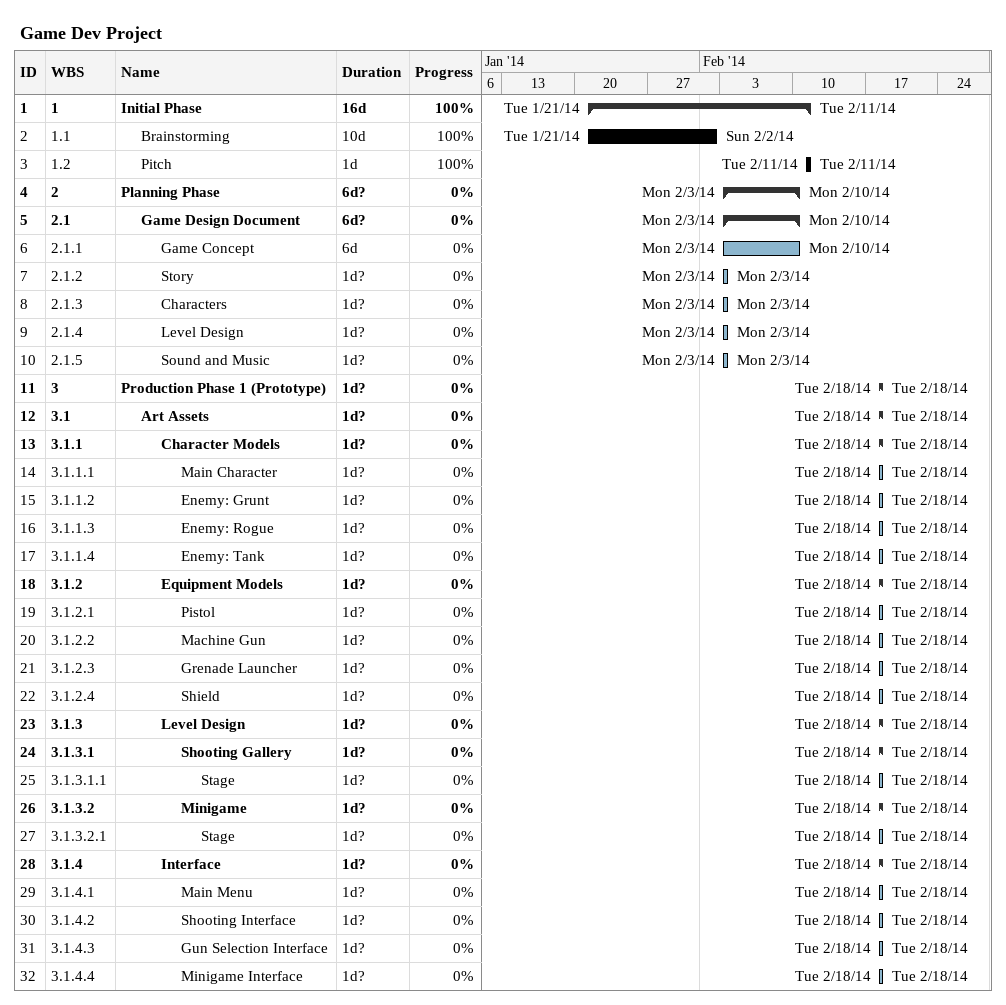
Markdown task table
Game Dev Project

| ID | WBS | Task | Duration | Start | Finish | % complete |
|---|---|---|---|---|---|---|
| 1 | 1 | **Initial Phase** | 16d | 2014-01-21 | 2014-02-11 | 100 |
| 2 | 1.1 | Brainstorming | 10d | 2014-01-21 | 2014-02-02 | 100 |
| 3 | 1.2 | Pitch | 1d | 2014-02-11 | 2014-02-11 | 100 |
| 4 | 2 | **Planning Phase** | 6d? | 2014-02-03 | 2014-02-10 | 0 |
| 5 | 2.1 | **Game Design Document** | 6d? | 2014-02-03 | 2014-02-10 | 0 |
| 6 | 2.1.1 | Game Concept | 6d | 2014-02-03 | 2014-02-10 | 0 |
| 7 | 2.1.2 | Story | 1d? | 2014-02-03 | 2014-02-03 | 0 |
| 8 | 2.1.3 | Characters | 1d? | 2014-02-03 | 2014-02-03 | 0 |
| 9 | 2.1.4 | Level Design | 1d? | 2014-02-03 | 2014-02-03 | 0 |
| 10 | 2.1.5 | Sound and Music | 1d? | 2014-02-03 | 2014-02-03 | 0 |
| 11 | 3 | **Production Phase 1 (Prototype)** | 1d? | 2014-02-18 | 2014-02-18 | 0 |
| 12 | 3.1 | **Art Assets** | 1d? | 2014-02-18 | 2014-02-18 | 0 |
| 13 | 3.1.1 | **Character Models** | 1d? | 2014-02-18 | 2014-02-18 | 0 |
| 14 | 3.1.1.1 | Main Character | 1d? | 2014-02-18 | 2014-02-18 | 0 |
| 15 | 3.1.1.2 | Enemy: Grunt | 1d? | 2014-02-18 | 2014-02-18 | 0 |
| 16 | 3.1.1.3 | Enemy: Rogue | 1d? | 2014-02-18 | 2014-02-18 | 0 |
| 17 | 3.1.1.4 | Enemy: Tank | 1d? | 2014-02-18 | 2014-02-18 | 0 |
| 18 | 3.1.2 | **Equipment Models** | 1d? | 2014-02-18 | 2014-02-18 | 0 |
| 19 | 3.1.2.1 | Pistol | 1d? | 2014-02-18 | 2014-02-18 | 0 |
| 20 | 3.1.2.2 | Machine Gun | 1d? | 2014-02-18 | 2014-02-18 | 0 |
| 21 | 3.1.2.3 | Grenade Launcher | 1d? | 2014-02-18 | 2014-02-18 | 0 |
| 22 | 3.1.2.4 | Shield | 1d? | 2014-02-18 | 2014-02-18 | 0 |
| 23 | 3.1.3 | **Level Design** | 1d? | 2014-02-18 | 2014-02-18 | 0 |
| 24 | 3.1.3.1 | **Shooting Gallery** | 1d? | 2014-02-18 | 2014-02-18 | 0 |
| 25 | 3.1.3.1.1 | Stage | 1d? | 2014-02-18 | 2014-02-18 | 0 |
| 26 | 3.1.3.2 | **Minigame** | 1d? | 2014-02-18 | 2014-02-18 | 0 |
| 27 | 3.1.3.2.1 | Stage | 1d? | 2014-02-18 | 2014-02-18 | 0 |
| 28 | 3.1.4 | **Interface** | 1d? | 2014-02-18 | 2014-02-18 | 0 |
| 29 | 3.1.4.1 | Main Menu | 1d? | 2014-02-18 | 2014-02-18 | 0 |
| 30 | 3.1.4.2 | Shooting Interface | 1d? | 2014-02-18 | 2014-02-18 | 0 |
| 31 | 3.1.4.3 | Gun Selection Interface | 1d? | 2014-02-18 | 2014-02-18 | 0 |
| 32 | 3.1.4.4 | Minigame Interface | 1d? | 2014-02-18 | 2014-02-18 | 0 |
